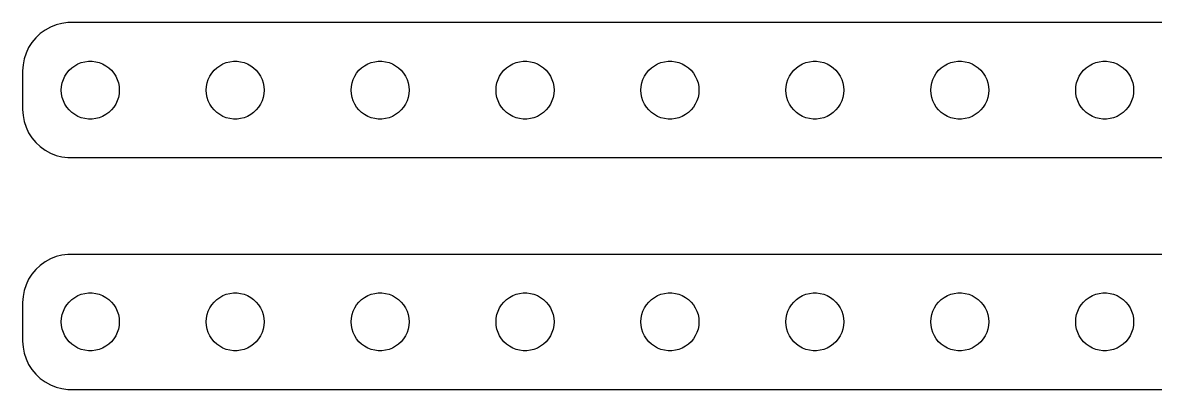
# Model space of a CAD drawing. Header units: metres. Extents: x -232 to 232, y 17 to 55.
# Drawn here: x -232 to -114.8, y 17 to 55 of the extents above; entities that cross this region are included whole.
import ezdxf

# ---------------------------------------------------------------- set-up
doc = ezdxf.new("R2010")
doc.units = ezdxf.units.M

msp = doc.modelspace()

# ---------------------------------------------------------------- linework, layer by layer
for p, q in [((-229.679, 54.2216), (-230.187, 53.8526)), ((-229.129, 54.5241), (-229.679, 54.2216)), ((-228.545, 54.7553), (-229.129, 54.5241)), ((-227.937, 54.9114), (-228.545, 54.7553)), ((-227.314, 54.9901), (-227.937, 54.9114)), ((227.314, 54.9901), (-227.314, 54.9901)), ((-231.045, 52.9389), (-231.382, 52.4088)), ((-230.645, 53.4227), (-231.045, 52.9389)), ((-230.187, 53.8526), (-230.645, 53.4227)), ((-231.649, 51.8406), (-231.843, 51.2434)), ((-231.382, 52.4088), (-231.649, 51.8406)), ((-231.961, 50.6267), (-232, 50)), ((-231.843, 51.2434), (-231.961, 50.6267)), ((-226.912, 50.3115), (-226.607, 50.533)), ((-226.607, 50.533), (-226.277, 50.7145)), ((-226.277, 50.7145), (-225.927, 50.8532)), ((-225.927, 50.8532), (-225.562, 50.9469)), ((-225.562, 50.9469), (-225.188, 50.9941)), ((-225.188, 50.9941), (-224.812, 50.9941)), ((-224.812, 50.9941), (-224.438, 50.9469)), ((-224.438, 50.9469), (-224.073, 50.8532)), ((-224.073, 50.8532), (-223.723, 50.7145)), ((-223.723, 50.7145), (-223.393, 50.533)), ((-223.393, 50.533), (-223.088, 50.3115)), ((-211.912, 50.3115), (-211.607, 50.533)), ((-211.607, 50.533), (-211.277, 50.7145)), ((-211.277, 50.7145), (-210.927, 50.8532)), ((-210.927, 50.8532), (-210.562, 50.9469)), ((-210.562, 50.9469), (-210.188, 50.9941)), ((-210.188, 50.9941), (-209.812, 50.9941)), ((-209.812, 50.9941), (-209.438, 50.9469)), ((-209.438, 50.9469), (-209.073, 50.8532)), ((-209.073, 50.8532), (-208.723, 50.7145)), ((-208.723, 50.7145), (-208.393, 50.533)), ((-208.393, 50.533), (-208.088, 50.3115)), ((-196.912, 50.3115), (-196.607, 50.533)), ((-196.607, 50.533), (-196.277, 50.7145)), ((-196.277, 50.7145), (-195.927, 50.8532)), ((-195.927, 50.8532), (-195.562, 50.9469)), ((-195.562, 50.9469), (-195.188, 50.9941)), ((-195.188, 50.9941), (-194.812, 50.9941)), ((-194.812, 50.9941), (-194.438, 50.9469)), ((-194.438, 50.9469), (-194.073, 50.8532)), ((-194.073, 50.8532), (-193.723, 50.7145)), ((-193.723, 50.7145), (-193.393, 50.533)), ((-193.393, 50.533), (-193.088, 50.3115)), ((-181.912, 50.3115), (-181.607, 50.533)), ((-181.607, 50.533), (-181.277, 50.7145)), ((-181.277, 50.7145), (-180.927, 50.8532)), ((-180.927, 50.8532), (-180.562, 50.9469)), ((-180.562, 50.9469), (-180.188, 50.9941)), ((-180.188, 50.9941), (-179.812, 50.9941)), ((-179.812, 50.9941), (-179.438, 50.9469)), ((-179.438, 50.9469), (-179.073, 50.8532)), ((-179.073, 50.8532), (-178.723, 50.7145)), ((-178.723, 50.7145), (-178.393, 50.533)), ((-178.393, 50.533), (-178.088, 50.3115)), ((-166.912, 50.3115), (-166.607, 50.533)), ((-166.607, 50.533), (-166.277, 50.7145)), ((-166.277, 50.7145), (-165.927, 50.8532)), ((-165.927, 50.8532), (-165.562, 50.9469)), ((-165.562, 50.9469), (-165.188, 50.9941)), ((-165.188, 50.9941), (-164.812, 50.9941)), ((-164.812, 50.9941), (-164.438, 50.9469)), ((-164.438, 50.9469), (-164.073, 50.8532)), ((-164.073, 50.8532), (-163.723, 50.7145)), ((-163.723, 50.7145), (-163.393, 50.533)), ((-163.393, 50.533), (-163.088, 50.3115)), ((-151.912, 50.3115), (-151.607, 50.533)), ((-151.607, 50.533), (-151.277, 50.7145)), ((-151.277, 50.7145), (-150.927, 50.8532)), ((-150.927, 50.8532), (-150.562, 50.9469)), ((-150.562, 50.9469), (-150.188, 50.9941)), ((-150.188, 50.9941), (-149.812, 50.9941)), ((-149.812, 50.9941), (-149.438, 50.9469)), ((-149.438, 50.9469), (-149.073, 50.8532)), ((-149.073, 50.8532), (-148.723, 50.7145)), ((-148.723, 50.7145), (-148.393, 50.533)), ((-148.393, 50.533), (-148.088, 50.3115)), ((-136.912, 50.3115), (-136.607, 50.533)), ((-136.607, 50.533), (-136.277, 50.7145)), ((-136.277, 50.7145), (-135.927, 50.8532)), ((-135.927, 50.8532), (-135.562, 50.9469)), ((-135.562, 50.9469), (-135.188, 50.9941)), ((-135.188, 50.9941), (-134.812, 50.9941)), ((-134.812, 50.9941), (-134.438, 50.9469)), ((-134.438, 50.9469), (-134.073, 50.8532)), ((-134.073, 50.8532), (-133.723, 50.7145)), ((-133.723, 50.7145), (-133.393, 50.533)), ((-133.393, 50.533), (-133.088, 50.3115)), ((-121.912, 50.3115), (-121.607, 50.533)), ((-121.607, 50.533), (-121.277, 50.7145)), ((-121.277, 50.7145), (-120.927, 50.8532)), ((-120.927, 50.8532), (-120.562, 50.9469)), ((-120.562, 50.9469), (-120.188, 50.9941)), ((-120.188, 50.9941), (-119.812, 50.9941)), ((-119.812, 50.9941), (-119.438, 50.9469)), ((-119.438, 50.9469), (-119.073, 50.8532)), ((-119.073, 50.8532), (-118.723, 50.7145)), ((-118.723, 50.7145), (-118.393, 50.533)), ((-118.393, 50.533), (-118.088, 50.3115)), ((-232, 50), (-232, 46)), ((-227.789, 49.1044), (-227.629, 49.4453)), ((-227.629, 49.4453), (-227.427, 49.7634)), ((-227.427, 49.7634), (-227.187, 50.0536)), ((-227.187, 50.0536), (-226.912, 50.3115)), ((-223.088, 50.3115), (-222.813, 50.0536)), ((-222.813, 50.0536), (-222.573, 49.7634)), ((-222.573, 49.7634), (-222.371, 49.4453)), ((-222.371, 49.4453), (-222.211, 49.1044)), ((-212.789, 49.1044), (-212.629, 49.4453)), ((-212.629, 49.4453), (-212.427, 49.7634)), ((-212.427, 49.7634), (-212.187, 50.0536)), ((-212.187, 50.0536), (-211.912, 50.3115)), ((-208.088, 50.3115), (-207.813, 50.0536)), ((-207.813, 50.0536), (-207.573, 49.7634)), ((-207.573, 49.7634), (-207.371, 49.4453)), ((-207.371, 49.4453), (-207.211, 49.1044)), ((-197.789, 49.1044), (-197.629, 49.4453)), ((-197.629, 49.4453), (-197.427, 49.7634)), ((-197.427, 49.7634), (-197.187, 50.0536)), ((-197.187, 50.0536), (-196.912, 50.3115)), ((-193.088, 50.3115), (-192.813, 50.0536)), ((-192.813, 50.0536), (-192.573, 49.7634)), ((-192.573, 49.7634), (-192.371, 49.4453)), ((-192.371, 49.4453), (-192.211, 49.1044)), ((-182.789, 49.1044), (-182.629, 49.4453)), ((-182.629, 49.4453), (-182.427, 49.7634)), ((-182.427, 49.7634), (-182.187, 50.0536)), ((-182.187, 50.0536), (-181.912, 50.3115)), ((-178.088, 50.3115), (-177.813, 50.0536)), ((-177.813, 50.0536), (-177.573, 49.7634)), ((-177.573, 49.7634), (-177.371, 49.4453)), ((-177.371, 49.4453), (-177.211, 49.1044)), ((-167.789, 49.1044), (-167.629, 49.4453)), ((-167.629, 49.4453), (-167.427, 49.7634)), ((-167.427, 49.7634), (-167.187, 50.0536)), ((-167.187, 50.0536), (-166.912, 50.3115)), ((-163.088, 50.3115), (-162.813, 50.0536)), ((-162.813, 50.0536), (-162.573, 49.7634)), ((-162.573, 49.7634), (-162.371, 49.4453)), ((-162.371, 49.4453), (-162.211, 49.1044)), ((-152.789, 49.1044), (-152.629, 49.4453)), ((-152.629, 49.4453), (-152.427, 49.7634)), ((-152.427, 49.7634), (-152.187, 50.0536)), ((-152.187, 50.0536), (-151.912, 50.3115)), ((-148.088, 50.3115), (-147.813, 50.0536)), ((-147.813, 50.0536), (-147.573, 49.7634)), ((-147.573, 49.7634), (-147.371, 49.4453)), ((-147.371, 49.4453), (-147.211, 49.1044)), ((-137.789, 49.1044), (-137.629, 49.4453)), ((-137.629, 49.4453), (-137.427, 49.7634)), ((-137.427, 49.7634), (-137.187, 50.0536)), ((-137.187, 50.0536), (-136.912, 50.3115)), ((-133.088, 50.3115), (-132.813, 50.0536)), ((-132.813, 50.0536), (-132.573, 49.7634)), ((-132.573, 49.7634), (-132.371, 49.4453)), ((-132.371, 49.4453), (-132.211, 49.1044)), ((-122.789, 49.1044), (-122.629, 49.4453)), ((-122.629, 49.4453), (-122.427, 49.7634)), ((-122.427, 49.7634), (-122.187, 50.0536)), ((-122.187, 50.0536), (-121.912, 50.3115)), ((-118.088, 50.3115), (-117.813, 50.0536)), ((-117.813, 50.0536), (-117.573, 49.7634)), ((-117.573, 49.7634), (-117.371, 49.4453)), ((-117.371, 49.4453), (-117.211, 49.1044)), ((-228, 48), (-227.976, 48.376)), ((-227.976, 48.376), (-227.906, 48.7461)), ((-227.906, 48.7461), (-227.789, 49.1044)), ((-222.211, 49.1044), (-222.094, 48.7461)), ((-222.094, 48.7461), (-222.024, 48.376)), ((-222.024, 48.376), (-222, 48)), ((-213, 48), (-212.976, 48.376)), ((-212.976, 48.376), (-212.906, 48.7461)), ((-212.906, 48.7461), (-212.789, 49.1044)), ((-207.211, 49.1044), (-207.094, 48.7461)), ((-207.094, 48.7461), (-207.024, 48.376)), ((-207.024, 48.376), (-207, 48)), ((-198, 48), (-197.976, 48.376)), ((-197.976, 48.376), (-197.906, 48.7461)), ((-197.906, 48.7461), (-197.789, 49.1044)), ((-192.211, 49.1044), (-192.094, 48.7461)), ((-192.094, 48.7461), (-192.024, 48.376)), ((-192.024, 48.376), (-192, 48)), ((-183, 48), (-182.976, 48.376)), ((-182.976, 48.376), (-182.906, 48.7461)), ((-182.906, 48.7461), (-182.789, 49.1044)), ((-177.211, 49.1044), (-177.094, 48.7461)), ((-177.094, 48.7461), (-177.024, 48.376)), ((-177.024, 48.376), (-177, 48)), ((-168, 48), (-167.976, 48.376)), ((-167.976, 48.376), (-167.906, 48.7461)), ((-167.906, 48.7461), (-167.789, 49.1044)), ((-162.211, 49.1044), (-162.094, 48.7461)), ((-162.094, 48.7461), (-162.024, 48.376)), ((-162.024, 48.376), (-162, 48)), ((-153, 48), (-152.976, 48.376)), ((-152.976, 48.376), (-152.906, 48.7461)), ((-152.906, 48.7461), (-152.789, 49.1044)), ((-147.211, 49.1044), (-147.094, 48.7461)), ((-147.094, 48.7461), (-147.024, 48.376)), ((-147.024, 48.376), (-147, 48)), ((-138, 48), (-137.976, 48.376)), ((-137.976, 48.376), (-137.906, 48.7461)), ((-137.906, 48.7461), (-137.789, 49.1044)), ((-132.211, 49.1044), (-132.094, 48.7461)), ((-132.094, 48.7461), (-132.024, 48.376)), ((-132.024, 48.376), (-132, 48)), ((-123, 48), (-122.976, 48.376)), ((-122.976, 48.376), (-122.906, 48.7461)), ((-122.906, 48.7461), (-122.789, 49.1044)), ((-117.211, 49.1044), (-117.094, 48.7461)), ((-117.094, 48.7461), (-117.024, 48.376)), ((-117.024, 48.376), (-117, 48)), ((-227.976, 47.624), (-228, 48)), ((-227.906, 47.2539), (-227.976, 47.624)), ((-227.789, 46.8956), (-227.906, 47.2539)), ((-222.094, 47.2539), (-222.211, 46.8956)), ((-222.024, 47.624), (-222.094, 47.2539)), ((-222, 48), (-222.024, 47.624)), ((-212.976, 47.624), (-213, 48)), ((-212.906, 47.2539), (-212.976, 47.624)), ((-212.789, 46.8956), (-212.906, 47.2539)), ((-207.094, 47.2539), (-207.211, 46.8956)), ((-207.024, 47.624), (-207.094, 47.2539)), ((-207, 48), (-207.024, 47.624)), ((-197.976, 47.624), (-198, 48)), ((-197.906, 47.2539), (-197.976, 47.624)), ((-197.789, 46.8956), (-197.906, 47.2539)), ((-192.094, 47.2539), (-192.211, 46.8956)), ((-192.024, 47.624), (-192.094, 47.2539)), ((-192, 48), (-192.024, 47.624)), ((-182.976, 47.624), (-183, 48)), ((-182.906, 47.2539), (-182.976, 47.624)), ((-182.789, 46.8956), (-182.906, 47.2539)), ((-177.094, 47.2539), (-177.211, 46.8956)), ((-177.024, 47.624), (-177.094, 47.2539)), ((-177, 48), (-177.024, 47.624)), ((-167.976, 47.624), (-168, 48)), ((-167.906, 47.2539), (-167.976, 47.624)), ((-167.789, 46.8956), (-167.906, 47.2539)), ((-162.094, 47.2539), (-162.211, 46.8956)), ((-162.024, 47.624), (-162.094, 47.2539)), ((-162, 48), (-162.024, 47.624)), ((-152.976, 47.624), (-153, 48)), ((-152.906, 47.2539), (-152.976, 47.624)), ((-152.789, 46.8956), (-152.906, 47.2539)), ((-147.094, 47.2539), (-147.211, 46.8956)), ((-147.024, 47.624), (-147.094, 47.2539)), ((-147, 48), (-147.024, 47.624)), ((-137.976, 47.624), (-138, 48)), ((-137.906, 47.2539), (-137.976, 47.624)), ((-137.789, 46.8956), (-137.906, 47.2539)), ((-132.094, 47.2539), (-132.211, 46.8956)), ((-132.024, 47.624), (-132.094, 47.2539)), ((-132, 48), (-132.024, 47.624)), ((-122.976, 47.624), (-123, 48)), ((-122.906, 47.2539), (-122.976, 47.624)), ((-122.789, 46.8956), (-122.906, 47.2539)), ((-117.094, 47.2539), (-117.211, 46.8956)), ((-117.024, 47.624), (-117.094, 47.2539)), ((-117, 48), (-117.024, 47.624)), ((-232, 46), (-231.961, 45.3733)), ((-227.629, 46.5547), (-227.789, 46.8956)), ((-227.427, 46.2366), (-227.629, 46.5547)), ((-227.187, 45.9464), (-227.427, 46.2366)), ((-226.912, 45.6885), (-227.187, 45.9464)), ((-222.813, 45.9464), (-223.088, 45.6885)), ((-222.573, 46.2366), (-222.813, 45.9464)), ((-222.371, 46.5547), (-222.573, 46.2366)), ((-222.211, 46.8956), (-222.371, 46.5547)), ((-212.629, 46.5547), (-212.789, 46.8956)), ((-212.427, 46.2366), (-212.629, 46.5547)), ((-212.187, 45.9464), (-212.427, 46.2366)), ((-211.912, 45.6885), (-212.187, 45.9464)), ((-207.813, 45.9464), (-208.088, 45.6885)), ((-207.573, 46.2366), (-207.813, 45.9464)), ((-207.371, 46.5547), (-207.573, 46.2366)), ((-207.211, 46.8956), (-207.371, 46.5547)), ((-197.629, 46.5547), (-197.789, 46.8956)), ((-197.427, 46.2366), (-197.629, 46.5547)), ((-197.187, 45.9464), (-197.427, 46.2366)), ((-196.912, 45.6885), (-197.187, 45.9464)), ((-192.813, 45.9464), (-193.088, 45.6885)), ((-192.573, 46.2366), (-192.813, 45.9464)), ((-192.371, 46.5547), (-192.573, 46.2366)), ((-192.211, 46.8956), (-192.371, 46.5547)), ((-182.629, 46.5547), (-182.789, 46.8956)), ((-182.427, 46.2366), (-182.629, 46.5547)), ((-182.187, 45.9464), (-182.427, 46.2366)), ((-181.912, 45.6885), (-182.187, 45.9464)), ((-177.813, 45.9464), (-178.088, 45.6885)), ((-177.573, 46.2366), (-177.813, 45.9464)), ((-177.371, 46.5547), (-177.573, 46.2366)), ((-177.211, 46.8956), (-177.371, 46.5547)), ((-167.629, 46.5547), (-167.789, 46.8956)), ((-167.427, 46.2366), (-167.629, 46.5547)), ((-167.187, 45.9464), (-167.427, 46.2366)), ((-166.912, 45.6885), (-167.187, 45.9464)), ((-162.813, 45.9464), (-163.088, 45.6885)), ((-162.573, 46.2366), (-162.813, 45.9464)), ((-162.371, 46.5547), (-162.573, 46.2366)), ((-162.211, 46.8956), (-162.371, 46.5547)), ((-152.629, 46.5547), (-152.789, 46.8956)), ((-152.427, 46.2366), (-152.629, 46.5547)), ((-152.187, 45.9464), (-152.427, 46.2366)), ((-151.912, 45.6885), (-152.187, 45.9464)), ((-147.813, 45.9464), (-148.088, 45.6885)), ((-147.573, 46.2366), (-147.813, 45.9464)), ((-147.371, 46.5547), (-147.573, 46.2366)), ((-147.211, 46.8956), (-147.371, 46.5547)), ((-137.629, 46.5547), (-137.789, 46.8956)), ((-137.427, 46.2366), (-137.629, 46.5547)), ((-137.187, 45.9464), (-137.427, 46.2366)), ((-136.912, 45.6885), (-137.187, 45.9464)), ((-132.813, 45.9464), (-133.088, 45.6885)), ((-132.573, 46.2366), (-132.813, 45.9464)), ((-132.371, 46.5547), (-132.573, 46.2366)), ((-132.211, 46.8956), (-132.371, 46.5547)), ((-122.629, 46.5547), (-122.789, 46.8956)), ((-122.427, 46.2366), (-122.629, 46.5547)), ((-122.187, 45.9464), (-122.427, 46.2366)), ((-121.912, 45.6885), (-122.187, 45.9464)), ((-117.813, 45.9464), (-118.088, 45.6885)), ((-117.573, 46.2366), (-117.813, 45.9464)), ((-117.371, 46.5547), (-117.573, 46.2366)), ((-117.211, 46.8956), (-117.371, 46.5547)), ((-231.961, 45.3733), (-231.843, 44.7566)), ((-231.843, 44.7566), (-231.649, 44.1594)), ((-226.607, 45.467), (-226.912, 45.6885)), ((-226.277, 45.2855), (-226.607, 45.467)), ((-225.927, 45.1468), (-226.277, 45.2855)), ((-225.562, 45.0531), (-225.927, 45.1468)), ((-225.188, 45.0059), (-225.562, 45.0531)), ((-224.812, 45.0059), (-225.188, 45.0059)), ((-224.438, 45.0531), (-224.812, 45.0059)), ((-224.073, 45.1468), (-224.438, 45.0531)), ((-223.723, 45.2855), (-224.073, 45.1468)), ((-223.393, 45.467), (-223.723, 45.2855)), ((-223.088, 45.6885), (-223.393, 45.467)), ((-211.607, 45.467), (-211.912, 45.6885)), ((-211.277, 45.2855), (-211.607, 45.467)), ((-210.927, 45.1468), (-211.277, 45.2855)), ((-210.562, 45.0531), (-210.927, 45.1468)), ((-210.188, 45.0059), (-210.562, 45.0531)), ((-209.812, 45.0059), (-210.188, 45.0059)), ((-209.438, 45.0531), (-209.812, 45.0059)), ((-209.073, 45.1468), (-209.438, 45.0531)), ((-208.723, 45.2855), (-209.073, 45.1468)), ((-208.393, 45.467), (-208.723, 45.2855)), ((-208.088, 45.6885), (-208.393, 45.467)), ((-196.607, 45.467), (-196.912, 45.6885)), ((-196.277, 45.2855), (-196.607, 45.467)), ((-195.927, 45.1468), (-196.277, 45.2855)), ((-195.562, 45.0531), (-195.927, 45.1468)), ((-195.188, 45.0059), (-195.562, 45.0531)), ((-194.812, 45.0059), (-195.188, 45.0059)), ((-194.438, 45.0531), (-194.812, 45.0059)), ((-194.073, 45.1468), (-194.438, 45.0531)), ((-193.723, 45.2855), (-194.073, 45.1468)), ((-193.393, 45.467), (-193.723, 45.2855)), ((-193.088, 45.6885), (-193.393, 45.467)), ((-181.607, 45.467), (-181.912, 45.6885)), ((-181.277, 45.2855), (-181.607, 45.467)), ((-180.927, 45.1468), (-181.277, 45.2855)), ((-180.562, 45.0531), (-180.927, 45.1468)), ((-180.188, 45.0059), (-180.562, 45.0531)), ((-179.812, 45.0059), (-180.188, 45.0059)), ((-179.438, 45.0531), (-179.812, 45.0059)), ((-179.073, 45.1468), (-179.438, 45.0531)), ((-178.723, 45.2855), (-179.073, 45.1468)), ((-178.393, 45.467), (-178.723, 45.2855)), ((-178.088, 45.6885), (-178.393, 45.467)), ((-166.607, 45.467), (-166.912, 45.6885)), ((-166.277, 45.2855), (-166.607, 45.467)), ((-165.927, 45.1468), (-166.277, 45.2855)), ((-165.562, 45.0531), (-165.927, 45.1468)), ((-165.188, 45.0059), (-165.562, 45.0531)), ((-164.812, 45.0059), (-165.188, 45.0059)), ((-164.438, 45.0531), (-164.812, 45.0059)), ((-164.073, 45.1468), (-164.438, 45.0531)), ((-163.723, 45.2855), (-164.073, 45.1468)), ((-163.393, 45.467), (-163.723, 45.2855)), ((-163.088, 45.6885), (-163.393, 45.467)), ((-151.607, 45.467), (-151.912, 45.6885)), ((-151.277, 45.2855), (-151.607, 45.467)), ((-150.927, 45.1468), (-151.277, 45.2855)), ((-150.562, 45.0531), (-150.927, 45.1468)), ((-150.188, 45.0059), (-150.562, 45.0531)), ((-149.812, 45.0059), (-150.188, 45.0059)), ((-149.438, 45.0531), (-149.812, 45.0059)), ((-149.073, 45.1468), (-149.438, 45.0531)), ((-148.723, 45.2855), (-149.073, 45.1468)), ((-148.393, 45.467), (-148.723, 45.2855)), ((-148.088, 45.6885), (-148.393, 45.467)), ((-136.607, 45.467), (-136.912, 45.6885)), ((-136.277, 45.2855), (-136.607, 45.467)), ((-135.927, 45.1468), (-136.277, 45.2855)), ((-135.562, 45.0531), (-135.927, 45.1468)), ((-135.188, 45.0059), (-135.562, 45.0531)), ((-134.812, 45.0059), (-135.188, 45.0059)), ((-134.438, 45.0531), (-134.812, 45.0059)), ((-134.073, 45.1468), (-134.438, 45.0531)), ((-133.723, 45.2855), (-134.073, 45.1468)), ((-133.393, 45.467), (-133.723, 45.2855)), ((-133.088, 45.6885), (-133.393, 45.467)), ((-121.607, 45.467), (-121.912, 45.6885)), ((-121.277, 45.2855), (-121.607, 45.467)), ((-120.927, 45.1468), (-121.277, 45.2855)), ((-120.562, 45.0531), (-120.927, 45.1468)), ((-120.188, 45.0059), (-120.562, 45.0531)), ((-119.812, 45.0059), (-120.188, 45.0059)), ((-119.438, 45.0531), (-119.812, 45.0059)), ((-119.073, 45.1468), (-119.438, 45.0531)), ((-118.723, 45.2855), (-119.073, 45.1468)), ((-118.393, 45.467), (-118.723, 45.2855)), ((-118.088, 45.6885), (-118.393, 45.467)), ((-231.649, 44.1594), (-231.382, 43.5912)), ((-231.382, 43.5912), (-231.045, 43.0611)), ((-231.045, 43.0611), (-230.645, 42.5773)), ((-230.645, 42.5773), (-230.187, 42.1474)), ((-230.187, 42.1474), (-229.679, 41.7784)), ((-229.679, 41.7784), (-229.129, 41.4759)), ((-229.129, 41.4759), (-228.545, 41.2447)), ((-228.545, 41.2447), (-227.937, 41.0886)), ((-227.937, 41.0886), (-227.314, 41.0099)), ((-227.314, 41.0099), (227.314, 41.0099)), ((-229.129, 30.5241), (-229.679, 30.2216)), ((-228.545, 30.7553), (-229.129, 30.5241)), ((-227.937, 30.9114), (-228.545, 30.7553)), ((-227.314, 30.9901), (-227.937, 30.9114)), ((227.314, 30.9901), (-227.314, 30.9901)), ((-230.645, 29.4227), (-231.045, 28.9389)), ((-230.187, 29.8526), (-230.645, 29.4227)), ((-229.679, 30.2216), (-230.187, 29.8526)), ((-231.382, 28.4088), (-231.649, 27.8406)), ((-231.045, 28.9389), (-231.382, 28.4088)), ((-231.843, 27.2434), (-231.961, 26.6267)), ((-231.649, 27.8406), (-231.843, 27.2434)), ((-225.562, 26.9469), (-225.188, 26.9941)), ((-225.188, 26.9941), (-224.812, 26.9941)), ((-224.812, 26.9941), (-224.438, 26.9469)), ((-210.562, 26.9469), (-210.188, 26.9941)), ((-210.188, 26.9941), (-209.812, 26.9941)), ((-209.812, 26.9941), (-209.438, 26.9469)), ((-195.562, 26.9469), (-195.188, 26.9941)), ((-195.188, 26.9941), (-194.812, 26.9941)), ((-194.812, 26.9941), (-194.438, 26.9469)), ((-180.562, 26.9469), (-180.188, 26.9941)), ((-180.188, 26.9941), (-179.812, 26.9941)), ((-179.812, 26.9941), (-179.438, 26.9469)), ((-165.562, 26.9469), (-165.188, 26.9941)), ((-165.188, 26.9941), (-164.812, 26.9941)), ((-164.812, 26.9941), (-164.438, 26.9469)), ((-150.562, 26.9469), (-150.188, 26.9941)), ((-150.188, 26.9941), (-149.812, 26.9941)), ((-149.812, 26.9941), (-149.438, 26.9469)), ((-135.562, 26.9469), (-135.188, 26.9941)), ((-135.188, 26.9941), (-134.812, 26.9941)), ((-134.812, 26.9941), (-134.438, 26.9469)), ((-120.562, 26.9469), (-120.188, 26.9941)), ((-120.188, 26.9941), (-119.812, 26.9941)), ((-119.812, 26.9941), (-119.438, 26.9469)), ((-231.961, 26.6267), (-232, 26)), ((-232, 26), (-232, 22)), ((-227.427, 25.7634), (-227.187, 26.0536)), ((-227.187, 26.0536), (-226.912, 26.3115)), ((-226.912, 26.3115), (-226.607, 26.533)), ((-226.607, 26.533), (-226.277, 26.7145)), ((-226.277, 26.7145), (-225.927, 26.8532)), ((-225.927, 26.8532), (-225.562, 26.9469)), ((-224.438, 26.9469), (-224.073, 26.8532)), ((-224.073, 26.8532), (-223.723, 26.7145)), ((-223.723, 26.7145), (-223.393, 26.533)), ((-223.393, 26.533), (-223.088, 26.3115)), ((-223.088, 26.3115), (-222.813, 26.0536)), ((-222.813, 26.0536), (-222.573, 25.7634)), ((-212.427, 25.7634), (-212.187, 26.0536)), ((-212.187, 26.0536), (-211.912, 26.3115)), ((-211.912, 26.3115), (-211.607, 26.533)), ((-211.607, 26.533), (-211.277, 26.7145)), ((-211.277, 26.7145), (-210.927, 26.8532)), ((-210.927, 26.8532), (-210.562, 26.9469)), ((-209.438, 26.9469), (-209.073, 26.8532)), ((-209.073, 26.8532), (-208.723, 26.7145)), ((-208.723, 26.7145), (-208.393, 26.533)), ((-208.393, 26.533), (-208.088, 26.3115)), ((-208.088, 26.3115), (-207.813, 26.0536)), ((-207.813, 26.0536), (-207.573, 25.7634)), ((-197.427, 25.7634), (-197.187, 26.0536)), ((-197.187, 26.0536), (-196.912, 26.3115)), ((-196.912, 26.3115), (-196.607, 26.533)), ((-196.607, 26.533), (-196.277, 26.7145)), ((-196.277, 26.7145), (-195.927, 26.8532)), ((-195.927, 26.8532), (-195.562, 26.9469)), ((-194.438, 26.9469), (-194.073, 26.8532)), ((-194.073, 26.8532), (-193.723, 26.7145)), ((-193.723, 26.7145), (-193.393, 26.533)), ((-193.393, 26.533), (-193.088, 26.3115)), ((-193.088, 26.3115), (-192.813, 26.0536)), ((-192.813, 26.0536), (-192.573, 25.7634)), ((-182.427, 25.7634), (-182.187, 26.0536)), ((-182.187, 26.0536), (-181.912, 26.3115)), ((-181.912, 26.3115), (-181.607, 26.533)), ((-181.607, 26.533), (-181.277, 26.7145)), ((-181.277, 26.7145), (-180.927, 26.8532)), ((-180.927, 26.8532), (-180.562, 26.9469)), ((-179.438, 26.9469), (-179.073, 26.8532)), ((-179.073, 26.8532), (-178.723, 26.7145)), ((-178.723, 26.7145), (-178.393, 26.533)), ((-178.393, 26.533), (-178.088, 26.3115)), ((-178.088, 26.3115), (-177.813, 26.0536)), ((-177.813, 26.0536), (-177.573, 25.7634)), ((-167.427, 25.7634), (-167.187, 26.0536)), ((-167.187, 26.0536), (-166.912, 26.3115)), ((-166.912, 26.3115), (-166.607, 26.533)), ((-166.607, 26.533), (-166.277, 26.7145)), ((-166.277, 26.7145), (-165.927, 26.8532)), ((-165.927, 26.8532), (-165.562, 26.9469)), ((-164.438, 26.9469), (-164.073, 26.8532)), ((-164.073, 26.8532), (-163.723, 26.7145)), ((-163.723, 26.7145), (-163.393, 26.533)), ((-163.393, 26.533), (-163.088, 26.3115)), ((-163.088, 26.3115), (-162.813, 26.0536)), ((-162.813, 26.0536), (-162.573, 25.7634)), ((-152.427, 25.7634), (-152.187, 26.0536)), ((-152.187, 26.0536), (-151.912, 26.3115)), ((-151.912, 26.3115), (-151.607, 26.533)), ((-151.607, 26.533), (-151.277, 26.7145)), ((-151.277, 26.7145), (-150.927, 26.8532)), ((-150.927, 26.8532), (-150.562, 26.9469)), ((-149.438, 26.9469), (-149.073, 26.8532)), ((-149.073, 26.8532), (-148.723, 26.7145)), ((-148.723, 26.7145), (-148.393, 26.533)), ((-148.393, 26.533), (-148.088, 26.3115)), ((-148.088, 26.3115), (-147.813, 26.0536)), ((-147.813, 26.0536), (-147.573, 25.7634)), ((-137.427, 25.7634), (-137.187, 26.0536)), ((-137.187, 26.0536), (-136.912, 26.3115)), ((-136.912, 26.3115), (-136.607, 26.533)), ((-136.607, 26.533), (-136.277, 26.7145)), ((-136.277, 26.7145), (-135.927, 26.8532)), ((-135.927, 26.8532), (-135.562, 26.9469)), ((-134.438, 26.9469), (-134.073, 26.8532)), ((-134.073, 26.8532), (-133.723, 26.7145)), ((-133.723, 26.7145), (-133.393, 26.533)), ((-133.393, 26.533), (-133.088, 26.3115)), ((-133.088, 26.3115), (-132.813, 26.0536)), ((-132.813, 26.0536), (-132.573, 25.7634)), ((-122.427, 25.7634), (-122.187, 26.0536)), ((-122.187, 26.0536), (-121.912, 26.3115)), ((-121.912, 26.3115), (-121.607, 26.533)), ((-121.607, 26.533), (-121.277, 26.7145)), ((-121.277, 26.7145), (-120.927, 26.8532)), ((-120.927, 26.8532), (-120.562, 26.9469)), ((-119.438, 26.9469), (-119.073, 26.8532)), ((-119.073, 26.8532), (-118.723, 26.7145)), ((-118.723, 26.7145), (-118.393, 26.533)), ((-118.393, 26.533), (-118.088, 26.3115)), ((-118.088, 26.3115), (-117.813, 26.0536)), ((-117.813, 26.0536), (-117.573, 25.7634)), ((-227.976, 24.376), (-227.906, 24.7461)), ((-227.906, 24.7461), (-227.789, 25.1044)), ((-227.789, 25.1044), (-227.629, 25.4453)), ((-227.629, 25.4453), (-227.427, 25.7634)), ((-222.573, 25.7634), (-222.371, 25.4453)), ((-222.371, 25.4453), (-222.211, 25.1044)), ((-222.211, 25.1044), (-222.094, 24.7461)), ((-222.094, 24.7461), (-222.024, 24.376)), ((-212.976, 24.376), (-212.906, 24.7461)), ((-212.906, 24.7461), (-212.789, 25.1044)), ((-212.789, 25.1044), (-212.629, 25.4453)), ((-212.629, 25.4453), (-212.427, 25.7634)), ((-207.573, 25.7634), (-207.371, 25.4453)), ((-207.371, 25.4453), (-207.211, 25.1044)), ((-207.211, 25.1044), (-207.094, 24.7461)), ((-207.094, 24.7461), (-207.024, 24.376)), ((-197.976, 24.376), (-197.906, 24.7461)), ((-197.906, 24.7461), (-197.789, 25.1044)), ((-197.789, 25.1044), (-197.629, 25.4453)), ((-197.629, 25.4453), (-197.427, 25.7634)), ((-192.573, 25.7634), (-192.371, 25.4453)), ((-192.371, 25.4453), (-192.211, 25.1044)), ((-192.211, 25.1044), (-192.094, 24.7461)), ((-192.094, 24.7461), (-192.024, 24.376)), ((-182.976, 24.376), (-182.906, 24.7461)), ((-182.906, 24.7461), (-182.789, 25.1044)), ((-182.789, 25.1044), (-182.629, 25.4453)), ((-182.629, 25.4453), (-182.427, 25.7634)), ((-177.573, 25.7634), (-177.371, 25.4453)), ((-177.371, 25.4453), (-177.211, 25.1044)), ((-177.211, 25.1044), (-177.094, 24.7461)), ((-177.094, 24.7461), (-177.024, 24.376)), ((-167.976, 24.376), (-167.906, 24.7461)), ((-167.906, 24.7461), (-167.789, 25.1044)), ((-167.789, 25.1044), (-167.629, 25.4453)), ((-167.629, 25.4453), (-167.427, 25.7634)), ((-162.573, 25.7634), (-162.371, 25.4453)), ((-162.371, 25.4453), (-162.211, 25.1044)), ((-162.211, 25.1044), (-162.094, 24.7461)), ((-162.094, 24.7461), (-162.024, 24.376)), ((-152.976, 24.376), (-152.906, 24.7461)), ((-152.906, 24.7461), (-152.789, 25.1044)), ((-152.789, 25.1044), (-152.629, 25.4453)), ((-152.629, 25.4453), (-152.427, 25.7634)), ((-147.573, 25.7634), (-147.371, 25.4453)), ((-147.371, 25.4453), (-147.211, 25.1044)), ((-147.211, 25.1044), (-147.094, 24.7461)), ((-147.094, 24.7461), (-147.024, 24.376)), ((-137.976, 24.376), (-137.906, 24.7461)), ((-137.906, 24.7461), (-137.789, 25.1044)), ((-137.789, 25.1044), (-137.629, 25.4453)), ((-137.629, 25.4453), (-137.427, 25.7634)), ((-132.573, 25.7634), (-132.371, 25.4453)), ((-132.371, 25.4453), (-132.211, 25.1044)), ((-132.211, 25.1044), (-132.094, 24.7461)), ((-132.094, 24.7461), (-132.024, 24.376)), ((-122.976, 24.376), (-122.906, 24.7461)), ((-122.906, 24.7461), (-122.789, 25.1044)), ((-122.789, 25.1044), (-122.629, 25.4453)), ((-122.629, 25.4453), (-122.427, 25.7634)), ((-117.573, 25.7634), (-117.371, 25.4453)), ((-117.371, 25.4453), (-117.211, 25.1044)), ((-117.211, 25.1044), (-117.094, 24.7461)), ((-117.094, 24.7461), (-117.024, 24.376)), ((-228, 24), (-227.976, 24.376)), ((-227.976, 23.624), (-228, 24)), ((-227.906, 23.2539), (-227.976, 23.624)), ((-222.024, 23.624), (-222.094, 23.2539)), ((-222.024, 24.376), (-222, 24)), ((-222, 24), (-222.024, 23.624)), ((-213, 24), (-212.976, 24.376)), ((-212.976, 23.624), (-213, 24)), ((-212.906, 23.2539), (-212.976, 23.624)), ((-207.024, 23.624), (-207.094, 23.2539)), ((-207.024, 24.376), (-207, 24)), ((-207, 24), (-207.024, 23.624)), ((-198, 24), (-197.976, 24.376)), ((-197.976, 23.624), (-198, 24)), ((-197.906, 23.2539), (-197.976, 23.624)), ((-192.024, 23.624), (-192.094, 23.2539)), ((-192.024, 24.376), (-192, 24)), ((-192, 24), (-192.024, 23.624)), ((-183, 24), (-182.976, 24.376)), ((-182.976, 23.624), (-183, 24)), ((-182.906, 23.2539), (-182.976, 23.624)), ((-177.024, 23.624), (-177.094, 23.2539)), ((-177.024, 24.376), (-177, 24)), ((-177, 24), (-177.024, 23.624)), ((-168, 24), (-167.976, 24.376)), ((-167.976, 23.624), (-168, 24)), ((-167.906, 23.2539), (-167.976, 23.624)), ((-162.024, 23.624), (-162.094, 23.2539)), ((-162.024, 24.376), (-162, 24)), ((-162, 24), (-162.024, 23.624)), ((-153, 24), (-152.976, 24.376)), ((-152.976, 23.624), (-153, 24)), ((-152.906, 23.2539), (-152.976, 23.624)), ((-147.024, 23.624), (-147.094, 23.2539)), ((-147.024, 24.376), (-147, 24)), ((-147, 24), (-147.024, 23.624)), ((-138, 24), (-137.976, 24.376)), ((-137.976, 23.624), (-138, 24)), ((-137.906, 23.2539), (-137.976, 23.624)), ((-132.024, 23.624), (-132.094, 23.2539)), ((-132.024, 24.376), (-132, 24)), ((-132, 24), (-132.024, 23.624)), ((-123, 24), (-122.976, 24.376)), ((-122.976, 23.624), (-123, 24)), ((-122.906, 23.2539), (-122.976, 23.624)), ((-117.024, 23.624), (-117.094, 23.2539)), ((-117.024, 24.376), (-117, 24)), ((-117, 24), (-117.024, 23.624)), ((-227.789, 22.8956), (-227.906, 23.2539)), ((-227.629, 22.5547), (-227.789, 22.8956)), ((-227.427, 22.2366), (-227.629, 22.5547)), ((-222.371, 22.5547), (-222.573, 22.2366)), ((-222.211, 22.8956), (-222.371, 22.5547)), ((-222.094, 23.2539), (-222.211, 22.8956)), ((-212.789, 22.8956), (-212.906, 23.2539)), ((-212.629, 22.5547), (-212.789, 22.8956)), ((-212.427, 22.2366), (-212.629, 22.5547)), ((-207.371, 22.5547), (-207.573, 22.2366)), ((-207.211, 22.8956), (-207.371, 22.5547)), ((-207.094, 23.2539), (-207.211, 22.8956)), ((-197.789, 22.8956), (-197.906, 23.2539)), ((-197.629, 22.5547), (-197.789, 22.8956)), ((-197.427, 22.2366), (-197.629, 22.5547)), ((-192.371, 22.5547), (-192.573, 22.2366)), ((-192.211, 22.8956), (-192.371, 22.5547)), ((-192.094, 23.2539), (-192.211, 22.8956)), ((-182.789, 22.8956), (-182.906, 23.2539)), ((-182.629, 22.5547), (-182.789, 22.8956)), ((-182.427, 22.2366), (-182.629, 22.5547)), ((-177.371, 22.5547), (-177.573, 22.2366)), ((-177.211, 22.8956), (-177.371, 22.5547)), ((-177.094, 23.2539), (-177.211, 22.8956)), ((-167.789, 22.8956), (-167.906, 23.2539)), ((-167.629, 22.5547), (-167.789, 22.8956)), ((-167.427, 22.2366), (-167.629, 22.5547)), ((-162.371, 22.5547), (-162.573, 22.2366)), ((-162.211, 22.8956), (-162.371, 22.5547)), ((-162.094, 23.2539), (-162.211, 22.8956)), ((-152.789, 22.8956), (-152.906, 23.2539)), ((-152.629, 22.5547), (-152.789, 22.8956)), ((-152.427, 22.2366), (-152.629, 22.5547)), ((-147.371, 22.5547), (-147.573, 22.2366)), ((-147.211, 22.8956), (-147.371, 22.5547)), ((-147.094, 23.2539), (-147.211, 22.8956)), ((-137.789, 22.8956), (-137.906, 23.2539)), ((-137.629, 22.5547), (-137.789, 22.8956)), ((-137.427, 22.2366), (-137.629, 22.5547)), ((-132.371, 22.5547), (-132.573, 22.2366)), ((-132.211, 22.8956), (-132.371, 22.5547)), ((-132.094, 23.2539), (-132.211, 22.8956)), ((-122.789, 22.8956), (-122.906, 23.2539)), ((-122.629, 22.5547), (-122.789, 22.8956)), ((-122.427, 22.2366), (-122.629, 22.5547)), ((-117.371, 22.5547), (-117.573, 22.2366)), ((-117.211, 22.8956), (-117.371, 22.5547)), ((-117.094, 23.2539), (-117.211, 22.8956)), ((-232, 22), (-231.961, 21.3733)), ((-231.961, 21.3733), (-231.843, 20.7566)), ((-227.187, 21.9464), (-227.427, 22.2366)), ((-226.912, 21.6885), (-227.187, 21.9464)), ((-226.607, 21.467), (-226.912, 21.6885)), ((-226.277, 21.2855), (-226.607, 21.467)), ((-225.927, 21.1468), (-226.277, 21.2855)), ((-225.562, 21.0531), (-225.927, 21.1468)), ((-224.073, 21.1468), (-224.438, 21.0531)), ((-223.723, 21.2855), (-224.073, 21.1468)), ((-223.393, 21.467), (-223.723, 21.2855)), ((-223.088, 21.6885), (-223.393, 21.467)), ((-222.813, 21.9464), (-223.088, 21.6885)), ((-222.573, 22.2366), (-222.813, 21.9464)), ((-212.187, 21.9464), (-212.427, 22.2366)), ((-211.912, 21.6885), (-212.187, 21.9464)), ((-211.607, 21.467), (-211.912, 21.6885)), ((-211.277, 21.2855), (-211.607, 21.467)), ((-210.927, 21.1468), (-211.277, 21.2855)), ((-210.562, 21.0531), (-210.927, 21.1468)), ((-209.073, 21.1468), (-209.438, 21.0531)), ((-208.723, 21.2855), (-209.073, 21.1468)), ((-208.393, 21.467), (-208.723, 21.2855)), ((-208.088, 21.6885), (-208.393, 21.467)), ((-207.813, 21.9464), (-208.088, 21.6885)), ((-207.573, 22.2366), (-207.813, 21.9464)), ((-197.187, 21.9464), (-197.427, 22.2366)), ((-196.912, 21.6885), (-197.187, 21.9464)), ((-196.607, 21.467), (-196.912, 21.6885)), ((-196.277, 21.2855), (-196.607, 21.467)), ((-195.927, 21.1468), (-196.277, 21.2855)), ((-195.562, 21.0531), (-195.927, 21.1468)), ((-194.073, 21.1468), (-194.438, 21.0531)), ((-193.723, 21.2855), (-194.073, 21.1468)), ((-193.393, 21.467), (-193.723, 21.2855)), ((-193.088, 21.6885), (-193.393, 21.467)), ((-192.813, 21.9464), (-193.088, 21.6885)), ((-192.573, 22.2366), (-192.813, 21.9464)), ((-182.187, 21.9464), (-182.427, 22.2366)), ((-181.912, 21.6885), (-182.187, 21.9464)), ((-181.607, 21.467), (-181.912, 21.6885)), ((-181.277, 21.2855), (-181.607, 21.467)), ((-180.927, 21.1468), (-181.277, 21.2855)), ((-180.562, 21.0531), (-180.927, 21.1468)), ((-179.073, 21.1468), (-179.438, 21.0531)), ((-178.723, 21.2855), (-179.073, 21.1468)), ((-178.393, 21.467), (-178.723, 21.2855)), ((-178.088, 21.6885), (-178.393, 21.467)), ((-177.813, 21.9464), (-178.088, 21.6885)), ((-177.573, 22.2366), (-177.813, 21.9464)), ((-167.187, 21.9464), (-167.427, 22.2366)), ((-166.912, 21.6885), (-167.187, 21.9464)), ((-166.607, 21.467), (-166.912, 21.6885)), ((-166.277, 21.2855), (-166.607, 21.467)), ((-165.927, 21.1468), (-166.277, 21.2855)), ((-165.562, 21.0531), (-165.927, 21.1468)), ((-164.073, 21.1468), (-164.438, 21.0531)), ((-163.723, 21.2855), (-164.073, 21.1468)), ((-163.393, 21.467), (-163.723, 21.2855)), ((-163.088, 21.6885), (-163.393, 21.467)), ((-162.813, 21.9464), (-163.088, 21.6885)), ((-162.573, 22.2366), (-162.813, 21.9464)), ((-152.187, 21.9464), (-152.427, 22.2366)), ((-151.912, 21.6885), (-152.187, 21.9464)), ((-151.607, 21.467), (-151.912, 21.6885)), ((-151.277, 21.2855), (-151.607, 21.467)), ((-150.927, 21.1468), (-151.277, 21.2855)), ((-150.562, 21.0531), (-150.927, 21.1468)), ((-149.073, 21.1468), (-149.438, 21.0531)), ((-148.723, 21.2855), (-149.073, 21.1468)), ((-148.393, 21.467), (-148.723, 21.2855)), ((-148.088, 21.6885), (-148.393, 21.467)), ((-147.813, 21.9464), (-148.088, 21.6885)), ((-147.573, 22.2366), (-147.813, 21.9464)), ((-137.187, 21.9464), (-137.427, 22.2366)), ((-136.912, 21.6885), (-137.187, 21.9464)), ((-136.607, 21.467), (-136.912, 21.6885)), ((-136.277, 21.2855), (-136.607, 21.467)), ((-135.927, 21.1468), (-136.277, 21.2855)), ((-135.562, 21.0531), (-135.927, 21.1468)), ((-134.073, 21.1468), (-134.438, 21.0531)), ((-133.723, 21.2855), (-134.073, 21.1468)), ((-133.393, 21.467), (-133.723, 21.2855)), ((-133.088, 21.6885), (-133.393, 21.467)), ((-132.813, 21.9464), (-133.088, 21.6885)), ((-132.573, 22.2366), (-132.813, 21.9464)), ((-122.187, 21.9464), (-122.427, 22.2366)), ((-121.912, 21.6885), (-122.187, 21.9464)), ((-121.607, 21.467), (-121.912, 21.6885)), ((-121.277, 21.2855), (-121.607, 21.467)), ((-120.927, 21.1468), (-121.277, 21.2855)), ((-120.562, 21.0531), (-120.927, 21.1468)), ((-119.073, 21.1468), (-119.438, 21.0531)), ((-118.723, 21.2855), (-119.073, 21.1468)), ((-118.393, 21.467), (-118.723, 21.2855)), ((-118.088, 21.6885), (-118.393, 21.467)), ((-117.813, 21.9464), (-118.088, 21.6885)), ((-117.573, 22.2366), (-117.813, 21.9464)), ((-231.843, 20.7566), (-231.649, 20.1594)), ((-231.649, 20.1594), (-231.382, 19.5912)), ((-225.188, 21.0059), (-225.562, 21.0531)), ((-224.812, 21.0059), (-225.188, 21.0059)), ((-224.438, 21.0531), (-224.812, 21.0059)), ((-210.188, 21.0059), (-210.562, 21.0531)), ((-209.812, 21.0059), (-210.188, 21.0059)), ((-209.438, 21.0531), (-209.812, 21.0059)), ((-195.188, 21.0059), (-195.562, 21.0531)), ((-194.812, 21.0059), (-195.188, 21.0059)), ((-194.438, 21.0531), (-194.812, 21.0059)), ((-180.188, 21.0059), (-180.562, 21.0531)), ((-179.812, 21.0059), (-180.188, 21.0059)), ((-179.438, 21.0531), (-179.812, 21.0059)), ((-165.188, 21.0059), (-165.562, 21.0531)), ((-164.812, 21.0059), (-165.188, 21.0059)), ((-164.438, 21.0531), (-164.812, 21.0059)), ((-150.188, 21.0059), (-150.562, 21.0531)), ((-149.812, 21.0059), (-150.188, 21.0059)), ((-149.438, 21.0531), (-149.812, 21.0059)), ((-135.188, 21.0059), (-135.562, 21.0531)), ((-134.812, 21.0059), (-135.188, 21.0059)), ((-134.438, 21.0531), (-134.812, 21.0059)), ((-120.188, 21.0059), (-120.562, 21.0531)), ((-119.812, 21.0059), (-120.188, 21.0059)), ((-119.438, 21.0531), (-119.812, 21.0059)), ((-231.382, 19.5912), (-231.045, 19.0611)), ((-231.045, 19.0611), (-230.645, 18.5773)), ((-230.645, 18.5773), (-230.187, 18.1474)), ((-230.187, 18.1474), (-229.679, 17.7784)), ((-229.679, 17.7784), (-229.129, 17.4759)), ((-229.129, 17.4759), (-228.545, 17.2447)), ((-228.545, 17.2447), (-227.937, 17.0886)), ((-227.937, 17.0886), (-227.314, 17.0099)), ((-227.314, 17.0099), (227.314, 17.0099))]:
    msp.add_line(p, q)

doc.saveas('drawing.dxf')
